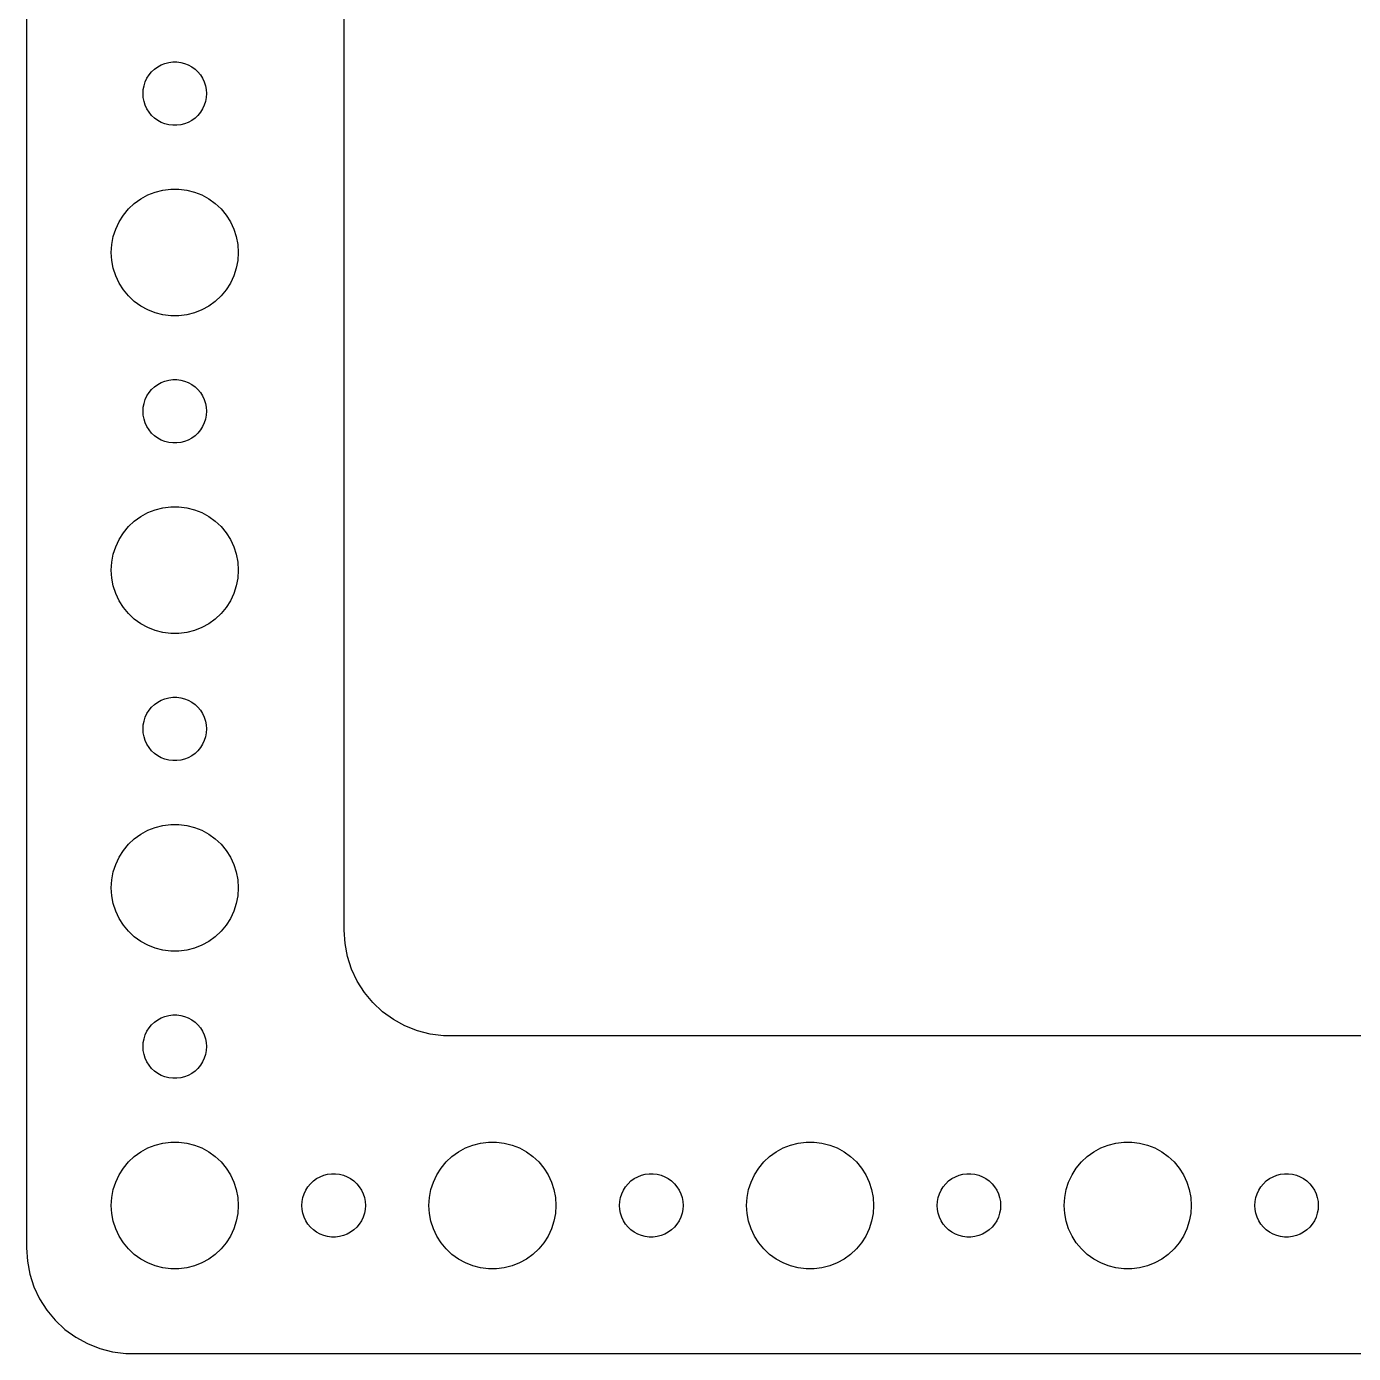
# Model space of a CAD drawing. Header units: metres. Extents: x -67 to 67, y -67 to 67.
# Drawn here: x -67 to -4.3, y -67 to -4.3 of the extents above; entities that cross this region are included whole.
import ezdxf

# ---------------------------------------------------------------- set-up
doc = ezdxf.new("R2010")
doc.units = ezdxf.units.M

msp = doc.modelspace()

# ---------------------------------------------------------------- linework, layer by layer
for p, q in [((-67, 62), (-67, -62)), ((-52, -47), (-52, 47)), ((-60.9561, -6.34422), (-60.8037, -6.23351)), ((-60.8037, -6.23351), (-60.6387, -6.14275)), ((-60.6387, -6.14275), (-60.4635, -6.07341)), ((-60.4635, -6.07341), (-60.2811, -6.02657)), ((-60.2811, -6.02657), (-60.0942, -6.00294)), ((-60.0942, -6.00294), (-59.9058, -6.00294)), ((-59.9058, -6.00294), (-59.7189, -6.02657)), ((-59.7189, -6.02657), (-59.5365, -6.07341)), ((-59.5365, -6.07341), (-59.3613, -6.14275)), ((-59.3613, -6.14275), (-59.1963, -6.23351)), ((-59.1963, -6.23351), (-59.0439, -6.34422)), ((-61.3947, -6.9478), (-61.3145, -6.77736)), ((-61.3145, -6.77736), (-61.2135, -6.61832)), ((-61.2135, -6.61832), (-61.0934, -6.47318)), ((-61.0934, -6.47318), (-60.9561, -6.34422)), ((-59.0439, -6.34422), (-58.9065, -6.47318)), ((-58.9065, -6.47318), (-58.7865, -6.61832)), ((-58.7865, -6.61832), (-58.6855, -6.77736)), ((-58.6855, -6.77736), (-58.6053, -6.9478)), ((-61.5, -7.5), (-61.4882, -7.312)), ((-61.4882, -7.68799), (-61.5, -7.5)), ((-61.4882, -7.312), (-61.4529, -7.12695)), ((-61.4529, -7.12695), (-61.3947, -6.9478)), ((-58.6053, -6.9478), (-58.5471, -7.12695)), ((-58.5471, -7.12695), (-58.5118, -7.312)), ((-58.5118, -7.312), (-58.5, -7.5)), ((-58.5, -7.5), (-58.5118, -7.68799)), ((-61.4529, -7.87303), (-61.4882, -7.68799)), ((-61.3947, -8.05219), (-61.4529, -7.87303)), ((-61.3145, -8.22263), (-61.3947, -8.05219)), ((-58.6053, -8.05219), (-58.6855, -8.22263)), ((-58.5471, -7.87303), (-58.6053, -8.05219)), ((-58.5118, -7.68799), (-58.5471, -7.87303)), ((-61.2135, -8.38167), (-61.3145, -8.22263)), ((-61.0934, -8.52681), (-61.2135, -8.38167)), ((-60.9561, -8.65576), (-61.0934, -8.52681)), ((-60.8037, -8.76648), (-60.9561, -8.65576)), ((-60.6387, -8.85724), (-60.8037, -8.76648)), ((-59.1963, -8.76648), (-59.3613, -8.85724)), ((-59.0439, -8.65576), (-59.1963, -8.76648)), ((-58.9065, -8.52681), (-59.0439, -8.65576)), ((-58.7865, -8.38167), (-58.9065, -8.52681)), ((-58.6855, -8.22263), (-58.7865, -8.38167)), ((-60.4635, -8.92657), (-60.6387, -8.85724)), ((-60.2811, -8.97342), (-60.4635, -8.92657)), ((-60.0942, -8.99704), (-60.2811, -8.97342)), ((-59.9058, -8.99704), (-60.0942, -8.99704)), ((-59.7189, -8.97342), (-59.9058, -8.99704)), ((-59.5365, -8.92657), (-59.7189, -8.97342)), ((-59.3613, -8.85724), (-59.5365, -8.92657)), ((-61.9123, -12.6884), (-61.6075, -12.467)), ((-61.6075, -12.467), (-61.2773, -12.2855)), ((-61.2773, -12.2855), (-60.927, -12.1468)), ((-60.927, -12.1468), (-60.5621, -12.0531)), ((-60.5621, -12.0531), (-60.1884, -12.0059)), ((-60.1884, -12.0059), (-59.8116, -12.0059)), ((-59.8116, -12.0059), (-59.4379, -12.0531)), ((-59.4379, -12.0531), (-59.0729, -12.1468)), ((-59.0729, -12.1468), (-58.7227, -12.2855)), ((-58.7227, -12.2855), (-58.3925, -12.467)), ((-58.3925, -12.467), (-58.0877, -12.6884)), ((-62.427, -13.2366), (-62.1869, -12.9464)), ((-62.1869, -12.9464), (-61.9123, -12.6884)), ((-58.0877, -12.6884), (-57.8131, -12.9464)), ((-57.8131, -12.9464), (-57.5729, -13.2366)), ((-62.7893, -13.8956), (-62.6289, -13.5547)), ((-62.6289, -13.5547), (-62.427, -13.2366)), ((-57.5729, -13.2366), (-57.3711, -13.5547)), ((-57.3711, -13.5547), (-57.2107, -13.8956)), ((-62.9763, -14.624), (-62.9057, -14.2539)), ((-62.9057, -14.2539), (-62.7893, -13.8956)), ((-57.2107, -13.8956), (-57.0942, -14.2539)), ((-57.0942, -14.2539), (-57.0237, -14.624)), ((-63, -15), (-62.9763, -14.624)), ((-62.9763, -15.376), (-63, -15)), ((-57.0237, -14.624), (-57, -15)), ((-57, -15), (-57.0237, -15.376)), ((-62.9057, -15.7461), (-62.9763, -15.376)), ((-57.0237, -15.376), (-57.0942, -15.7461)), ((-62.7893, -16.1044), (-62.9057, -15.7461)), ((-62.6289, -16.4453), (-62.7893, -16.1044)), ((-57.2107, -16.1044), (-57.3711, -16.4453)), ((-57.0942, -15.7461), (-57.2107, -16.1044)), ((-62.427, -16.7634), (-62.6289, -16.4453)), ((-62.1869, -17.0536), (-62.427, -16.7634)), ((-57.5729, -16.7634), (-57.8131, -17.0536)), ((-57.3711, -16.4453), (-57.5729, -16.7634)), ((-61.9123, -17.3115), (-62.1869, -17.0536)), ((-61.6075, -17.533), (-61.9123, -17.3115)), ((-61.2773, -17.7145), (-61.6075, -17.533)), ((-58.3925, -17.533), (-58.7227, -17.7145)), ((-58.0877, -17.3115), (-58.3925, -17.533)), ((-57.8131, -17.0536), (-58.0877, -17.3115)), ((-60.927, -17.8532), (-61.2773, -17.7145)), ((-60.5621, -17.9469), (-60.927, -17.8532)), ((-60.1884, -17.9941), (-60.5621, -17.9469)), ((-59.8116, -17.9941), (-60.1884, -17.9941)), ((-59.4379, -17.9469), (-59.8116, -17.9941)), ((-59.0729, -17.8532), (-59.4379, -17.9469)), ((-58.7227, -17.7145), (-59.0729, -17.8532)), ((-60.9561, -21.3442), (-60.8037, -21.2335)), ((-60.8037, -21.2335), (-60.6387, -21.1427)), ((-60.6387, -21.1427), (-60.4635, -21.0734)), ((-60.4635, -21.0734), (-60.2811, -21.0266)), ((-60.2811, -21.0266), (-60.0942, -21.003)), ((-60.0942, -21.003), (-59.9058, -21.003)), ((-59.9058, -21.003), (-59.7189, -21.0266)), ((-59.7189, -21.0266), (-59.5365, -21.0734)), ((-59.5365, -21.0734), (-59.3613, -21.1427)), ((-59.3613, -21.1427), (-59.1963, -21.2335)), ((-59.1963, -21.2335), (-59.0439, -21.3442)), ((-61.3947, -21.9478), (-61.3145, -21.7774)), ((-61.3145, -21.7774), (-61.2135, -21.6183)), ((-61.2135, -21.6183), (-61.0934, -21.4732)), ((-61.0934, -21.4732), (-60.9561, -21.3442)), ((-59.0439, -21.3442), (-58.9065, -21.4732)), ((-58.9065, -21.4732), (-58.7865, -21.6183)), ((-58.7865, -21.6183), (-58.6855, -21.7774)), ((-58.6855, -21.7774), (-58.6053, -21.9478)), ((-61.5, -22.5), (-61.4882, -22.312)), ((-61.4882, -22.688), (-61.5, -22.5)), ((-61.4882, -22.312), (-61.4529, -22.127)), ((-61.4529, -22.127), (-61.3947, -21.9478)), ((-58.6053, -21.9478), (-58.5471, -22.127)), ((-58.5471, -22.127), (-58.5118, -22.312)), ((-58.5118, -22.312), (-58.5, -22.5)), ((-58.5, -22.5), (-58.5118, -22.688)), ((-61.4529, -22.873), (-61.4882, -22.688)), ((-61.3947, -23.0522), (-61.4529, -22.873)), ((-61.3145, -23.2226), (-61.3947, -23.0522)), ((-58.6053, -23.0522), (-58.6855, -23.2226)), ((-58.5471, -22.873), (-58.6053, -23.0522)), ((-58.5118, -22.688), (-58.5471, -22.873)), ((-61.2135, -23.3817), (-61.3145, -23.2226)), ((-61.0934, -23.5268), (-61.2135, -23.3817)), ((-60.9561, -23.6558), (-61.0934, -23.5268)), ((-60.8037, -23.7665), (-60.9561, -23.6558)), ((-60.6387, -23.8572), (-60.8037, -23.7665)), ((-59.1963, -23.7665), (-59.3613, -23.8572)), ((-59.0439, -23.6558), (-59.1963, -23.7665)), ((-58.9065, -23.5268), (-59.0439, -23.6558)), ((-58.7865, -23.3817), (-58.9065, -23.5268)), ((-58.6855, -23.2226), (-58.7865, -23.3817)), ((-60.4635, -23.9266), (-60.6387, -23.8572)), ((-60.2811, -23.9734), (-60.4635, -23.9266)), ((-60.0942, -23.997), (-60.2811, -23.9734)), ((-59.9058, -23.997), (-60.0942, -23.997)), ((-59.7189, -23.9734), (-59.9058, -23.997)), ((-59.5365, -23.9266), (-59.7189, -23.9734)), ((-59.3613, -23.8572), (-59.5365, -23.9266)), ((-61.9123, -27.6884), (-61.6075, -27.467)), ((-61.6075, -27.467), (-61.2773, -27.2855)), ((-61.2773, -27.2855), (-60.927, -27.1468)), ((-60.927, -27.1468), (-60.5621, -27.0531)), ((-60.5621, -27.0531), (-60.1884, -27.0059)), ((-60.1884, -27.0059), (-59.8116, -27.0059)), ((-59.8116, -27.0059), (-59.4379, -27.0531)), ((-59.4379, -27.0531), (-59.0729, -27.1468)), ((-59.0729, -27.1468), (-58.7227, -27.2855)), ((-58.7227, -27.2855), (-58.3925, -27.467)), ((-58.3925, -27.467), (-58.0877, -27.6884)), ((-62.427, -28.2366), (-62.1869, -27.9464)), ((-62.1869, -27.9464), (-61.9123, -27.6884)), ((-58.0877, -27.6884), (-57.8131, -27.9464)), ((-57.8131, -27.9464), (-57.5729, -28.2366)), ((-62.7893, -28.8956), (-62.6289, -28.5547)), ((-62.6289, -28.5547), (-62.427, -28.2366)), ((-57.5729, -28.2366), (-57.3711, -28.5547)), ((-57.3711, -28.5547), (-57.2107, -28.8956)), ((-62.9763, -29.624), (-62.9057, -29.2539)), ((-62.9057, -29.2539), (-62.7893, -28.8956)), ((-57.2107, -28.8956), (-57.0942, -29.2539)), ((-57.0942, -29.2539), (-57.0237, -29.624)), ((-63, -30), (-62.9763, -29.624)), ((-62.9763, -30.376), (-63, -30)), ((-57.0237, -29.624), (-57, -30)), ((-57, -30), (-57.0237, -30.376)), ((-62.9057, -30.7461), (-62.9763, -30.376)), ((-57.0237, -30.376), (-57.0942, -30.7461)), ((-62.7893, -31.1044), (-62.9057, -30.7461)), ((-62.6289, -31.4453), (-62.7893, -31.1044)), ((-57.2107, -31.1044), (-57.3711, -31.4453)), ((-57.0942, -30.7461), (-57.2107, -31.1044)), ((-62.427, -31.7634), (-62.6289, -31.4453)), ((-62.1869, -32.0536), (-62.427, -31.7634)), ((-57.5729, -31.7634), (-57.8131, -32.0536)), ((-57.3711, -31.4453), (-57.5729, -31.7634)), ((-61.9123, -32.3115), (-62.1869, -32.0536)), ((-61.6075, -32.533), (-61.9123, -32.3115)), ((-61.2773, -32.7145), (-61.6075, -32.533)), ((-58.3925, -32.533), (-58.7227, -32.7145)), ((-58.0877, -32.3115), (-58.3925, -32.533)), ((-57.8131, -32.0536), (-58.0877, -32.3115)), ((-60.927, -32.8532), (-61.2773, -32.7145)), ((-60.5621, -32.9469), (-60.927, -32.8532)), ((-60.1884, -32.9941), (-60.5621, -32.9469)), ((-59.8116, -32.9941), (-60.1884, -32.9941)), ((-59.4379, -32.9469), (-59.8116, -32.9941)), ((-59.0729, -32.8532), (-59.4379, -32.9469)), ((-58.7227, -32.7145), (-59.0729, -32.8532)), ((-60.9561, -36.3442), (-60.8037, -36.2335)), ((-60.8037, -36.2335), (-60.6387, -36.1428)), ((-60.6387, -36.1428), (-60.4635, -36.0734)), ((-60.4635, -36.0734), (-60.2811, -36.0266)), ((-60.2811, -36.0266), (-60.0942, -36.003)), ((-60.0942, -36.003), (-59.9058, -36.003)), ((-59.9058, -36.003), (-59.7189, -36.0266)), ((-59.7189, -36.0266), (-59.5365, -36.0734)), ((-59.5365, -36.0734), (-59.3613, -36.1428)), ((-59.3613, -36.1428), (-59.1963, -36.2335)), ((-59.1963, -36.2335), (-59.0439, -36.3442)), ((-61.4529, -37.127), (-61.3947, -36.9478)), ((-61.3947, -36.9478), (-61.3145, -36.7774)), ((-61.3145, -36.7774), (-61.2135, -36.6183)), ((-61.2135, -36.6183), (-61.0934, -36.4732)), ((-61.0934, -36.4732), (-60.9561, -36.3442)), ((-59.0439, -36.3442), (-58.9065, -36.4732)), ((-58.9065, -36.4732), (-58.7865, -36.6183)), ((-58.7865, -36.6183), (-58.6855, -36.7774)), ((-58.6855, -36.7774), (-58.6053, -36.9478)), ((-58.6053, -36.9478), (-58.5471, -37.127)), ((-61.5, -37.5), (-61.4882, -37.312)), ((-61.4882, -37.688), (-61.5, -37.5)), ((-61.4882, -37.312), (-61.4529, -37.127)), ((-58.5471, -37.127), (-58.5118, -37.312)), ((-58.5118, -37.312), (-58.5, -37.5)), ((-58.5, -37.5), (-58.5118, -37.688)), ((-61.4529, -37.873), (-61.4882, -37.688)), ((-61.3947, -38.0522), (-61.4529, -37.873)), ((-61.3145, -38.2226), (-61.3947, -38.0522)), ((-58.6053, -38.0522), (-58.6855, -38.2226)), ((-58.5471, -37.873), (-58.6053, -38.0522)), ((-58.5118, -37.688), (-58.5471, -37.873)), ((-61.2135, -38.3817), (-61.3145, -38.2226)), ((-61.0934, -38.5268), (-61.2135, -38.3817)), ((-60.9561, -38.6558), (-61.0934, -38.5268)), ((-60.8037, -38.7665), (-60.9561, -38.6558)), ((-60.6387, -38.8572), (-60.8037, -38.7665)), ((-59.1963, -38.7665), (-59.3613, -38.8572)), ((-59.0439, -38.6558), (-59.1963, -38.7665)), ((-58.9065, -38.5268), (-59.0439, -38.6558)), ((-58.7865, -38.3817), (-58.9065, -38.5268)), ((-58.6855, -38.2226), (-58.7865, -38.3817)), ((-60.4635, -38.9266), (-60.6387, -38.8572)), ((-60.2811, -38.9734), (-60.4635, -38.9266)), ((-60.0942, -38.997), (-60.2811, -38.9734)), ((-59.9058, -38.997), (-60.0942, -38.997)), ((-59.7189, -38.9734), (-59.9058, -38.997)), ((-59.5365, -38.9266), (-59.7189, -38.9734)), ((-59.3613, -38.8572), (-59.5365, -38.9266)), ((-61.9123, -42.6885), (-61.6075, -42.467)), ((-61.6075, -42.467), (-61.2773, -42.2855)), ((-61.2773, -42.2855), (-60.927, -42.1468)), ((-60.927, -42.1468), (-60.5621, -42.0531)), ((-60.5621, -42.0531), (-60.1884, -42.0059)), ((-60.1884, -42.0059), (-59.8116, -42.0059)), ((-59.8116, -42.0059), (-59.4379, -42.0531)), ((-59.4379, -42.0531), (-59.0729, -42.1468)), ((-59.0729, -42.1468), (-58.7227, -42.2855)), ((-58.7227, -42.2855), (-58.3925, -42.467)), ((-58.3925, -42.467), (-58.0877, -42.6885)), ((-62.427, -43.2366), (-62.1869, -42.9464)), ((-62.1869, -42.9464), (-61.9123, -42.6885)), ((-58.0877, -42.6885), (-57.8131, -42.9464)), ((-57.8131, -42.9464), (-57.5729, -43.2366)), ((-62.7893, -43.8956), (-62.6289, -43.5547)), ((-62.6289, -43.5547), (-62.427, -43.2366)), ((-57.5729, -43.2366), (-57.3711, -43.5547)), ((-57.3711, -43.5547), (-57.2107, -43.8956)), ((-62.9763, -44.624), (-62.9057, -44.2539)), ((-62.9057, -44.2539), (-62.7893, -43.8956)), ((-57.2107, -43.8956), (-57.0942, -44.2539)), ((-57.0942, -44.2539), (-57.0237, -44.624)), ((-63, -45), (-62.9763, -44.624)), ((-62.9763, -45.376), (-63, -45)), ((-57.0237, -44.624), (-57, -45)), ((-57, -45), (-57.0237, -45.376)), ((-62.9057, -45.7461), (-62.9763, -45.376)), ((-57.0237, -45.376), (-57.0942, -45.7461)), ((-62.7893, -46.1044), (-62.9057, -45.7461)), ((-62.6289, -46.4453), (-62.7893, -46.1044)), ((-57.2107, -46.1044), (-57.3711, -46.4453)), ((-57.0942, -45.7461), (-57.2107, -46.1044)), ((-62.427, -46.7634), (-62.6289, -46.4453)), ((-62.1869, -47.0536), (-62.427, -46.7634)), ((-57.5729, -46.7634), (-57.8131, -47.0536)), ((-57.3711, -46.4453), (-57.5729, -46.7634)), ((-61.9123, -47.3115), (-62.1869, -47.0536)), ((-61.6075, -47.533), (-61.9123, -47.3115)), ((-61.2773, -47.7145), (-61.6075, -47.533)), ((-58.3925, -47.533), (-58.7227, -47.7145)), ((-58.0877, -47.3115), (-58.3925, -47.533)), ((-57.8131, -47.0536), (-58.0877, -47.3115)), ((-51.9606, -47.6267), (-52, -47)), ((-60.927, -47.8532), (-61.2773, -47.7145)), ((-60.5621, -47.9469), (-60.927, -47.8532)), ((-60.1884, -47.9941), (-60.5621, -47.9469)), ((-59.8116, -47.9941), (-60.1884, -47.9941)), ((-59.4379, -47.9469), (-59.8116, -47.9941)), ((-59.0729, -47.8532), (-59.4379, -47.9469)), ((-58.7227, -47.7145), (-59.0729, -47.8532)), ((-51.8429, -48.2434), (-51.9606, -47.6267)), ((-51.6489, -48.8406), (-51.8429, -48.2434)), ((-51.3815, -49.4088), (-51.6489, -48.8406)), ((-51.0451, -49.9389), (-51.3815, -49.4088)), ((-50.6448, -50.4227), (-51.0451, -49.9389)), ((-50.1871, -50.8526), (-50.6448, -50.4227)), ((-61.0934, -51.4732), (-60.9561, -51.3442)), ((-60.9561, -51.3442), (-60.8037, -51.2335)), ((-60.8037, -51.2335), (-60.6387, -51.1428)), ((-60.6387, -51.1428), (-60.4635, -51.0734)), ((-60.4635, -51.0734), (-60.2811, -51.0266)), ((-60.2811, -51.0266), (-60.0942, -51.003)), ((-60.0942, -51.003), (-59.9058, -51.003)), ((-59.9058, -51.003), (-59.7189, -51.0266)), ((-59.7189, -51.0266), (-59.5365, -51.0734)), ((-59.5365, -51.0734), (-59.3613, -51.1428)), ((-59.3613, -51.1428), (-59.1963, -51.2335)), ((-59.1963, -51.2335), (-59.0439, -51.3442)), ((-59.0439, -51.3442), (-58.9065, -51.4732)), ((-49.6791, -51.2216), (-50.1871, -50.8526)), ((-49.1289, -51.5241), (-49.6791, -51.2216)), ((-61.4529, -52.127), (-61.3947, -51.9478)), ((-61.3947, -51.9478), (-61.3145, -51.7774)), ((-61.3145, -51.7774), (-61.2135, -51.6183)), ((-61.2135, -51.6183), (-61.0934, -51.4732)), ((-58.9065, -51.4732), (-58.7865, -51.6183)), ((-58.7865, -51.6183), (-58.6855, -51.7774)), ((-58.6855, -51.7774), (-58.6053, -51.9478)), ((-58.6053, -51.9478), (-58.5471, -52.127)), ((-48.5451, -51.7553), (-49.1289, -51.5241)), ((-47.9369, -51.9114), (-48.5451, -51.7553)), ((-47.3139, -51.9901), (-47.9369, -51.9114)), ((47.3139, -51.9901), (-47.3139, -51.9901)), ((-61.5, -52.5), (-61.4882, -52.312)), ((-61.4882, -52.688), (-61.5, -52.5)), ((-61.4882, -52.312), (-61.4529, -52.127)), ((-58.5471, -52.127), (-58.5118, -52.312)), ((-58.5118, -52.312), (-58.5, -52.5)), ((-58.5, -52.5), (-58.5118, -52.688)), ((-61.4529, -52.873), (-61.4882, -52.688)), ((-61.3947, -53.0522), (-61.4529, -52.873)), ((-61.3145, -53.2226), (-61.3947, -53.0522)), ((-61.2135, -53.3817), (-61.3145, -53.2226)), ((-58.6855, -53.2226), (-58.7865, -53.3817)), ((-58.6053, -53.0522), (-58.6855, -53.2226)), ((-58.5471, -52.873), (-58.6053, -53.0522)), ((-58.5118, -52.688), (-58.5471, -52.873)), ((-61.0934, -53.5268), (-61.2135, -53.3817)), ((-60.9561, -53.6558), (-61.0934, -53.5268)), ((-60.8037, -53.7665), (-60.9561, -53.6558)), ((-60.6387, -53.8572), (-60.8037, -53.7665)), ((-60.4635, -53.9266), (-60.6387, -53.8572)), ((-59.3613, -53.8572), (-59.5365, -53.9266)), ((-59.1963, -53.7665), (-59.3613, -53.8572)), ((-59.0439, -53.6558), (-59.1963, -53.7665)), ((-58.9065, -53.5268), (-59.0439, -53.6558)), ((-58.7865, -53.3817), (-58.9065, -53.5268)), ((-60.2811, -53.9734), (-60.4635, -53.9266)), ((-60.0942, -53.997), (-60.2811, -53.9734)), ((-59.9058, -53.997), (-60.0942, -53.997)), ((-59.7189, -53.9734), (-59.9058, -53.997)), ((-59.5365, -53.9266), (-59.7189, -53.9734)), ((-60.5621, -57.0531), (-60.1884, -57.0059)), ((-60.1884, -57.0059), (-59.8116, -57.0059)), ((-59.8116, -57.0059), (-59.4379, -57.0531)), ((-45.5621, -57.0531), (-45.1884, -57.0059)), ((-45.1884, -57.0059), (-44.8116, -57.0059)), ((-44.8116, -57.0059), (-44.4379, -57.0531)), ((-30.5621, -57.0531), (-30.1884, -57.0059)), ((-30.1884, -57.0059), (-29.8116, -57.0059)), ((-29.8116, -57.0059), (-29.4379, -57.0531)), ((-15.5621, -57.0531), (-15.1884, -57.0059)), ((-15.1884, -57.0059), (-14.8116, -57.0059)), ((-14.8116, -57.0059), (-14.4379, -57.0531)), ((-61.9123, -57.6885), (-61.6075, -57.467)), ((-61.6075, -57.467), (-61.2773, -57.2855)), ((-61.2773, -57.2855), (-60.927, -57.1468)), ((-60.927, -57.1468), (-60.5621, -57.0531)), ((-59.4379, -57.0531), (-59.0729, -57.1468)), ((-59.0729, -57.1468), (-58.7227, -57.2855)), ((-58.7227, -57.2855), (-58.3925, -57.467)), ((-58.3925, -57.467), (-58.0877, -57.6885)), ((-46.9123, -57.6885), (-46.6075, -57.467)), ((-46.6075, -57.467), (-46.2773, -57.2855)), ((-46.2773, -57.2855), (-45.927, -57.1468)), ((-45.927, -57.1468), (-45.5621, -57.0531)), ((-44.4379, -57.0531), (-44.0729, -57.1468)), ((-44.0729, -57.1468), (-43.7227, -57.2855)), ((-43.7227, -57.2855), (-43.3925, -57.467)), ((-43.3925, -57.467), (-43.0877, -57.6885)), ((-31.9123, -57.6885), (-31.6075, -57.467)), ((-31.6075, -57.467), (-31.2773, -57.2855)), ((-31.2773, -57.2855), (-30.927, -57.1468)), ((-30.927, -57.1468), (-30.5621, -57.0531)), ((-29.4379, -57.0531), (-29.0729, -57.1468)), ((-29.0729, -57.1468), (-28.7227, -57.2855)), ((-28.7227, -57.2855), (-28.3925, -57.467)), ((-28.3925, -57.467), (-28.0877, -57.6885)), ((-16.9123, -57.6885), (-16.6075, -57.467)), ((-16.6075, -57.467), (-16.2773, -57.2855)), ((-16.2773, -57.2855), (-15.927, -57.1468)), ((-15.927, -57.1468), (-15.5621, -57.0531)), ((-14.4379, -57.0531), (-14.0729, -57.1468)), ((-14.0729, -57.1468), (-13.7227, -57.2855)), ((-13.7227, -57.2855), (-13.3925, -57.467)), ((-13.3925, -57.467), (-13.0877, -57.6885)), ((-62.6289, -58.5547), (-62.427, -58.2366)), ((-62.427, -58.2366), (-62.1869, -57.9464)), ((-62.1869, -57.9464), (-61.9123, -57.6885)), ((-58.0877, -57.6885), (-57.8131, -57.9464)), ((-57.8131, -57.9464), (-57.5729, -58.2366)), ((-57.5729, -58.2366), (-57.3711, -58.5547)), ((-47.6289, -58.5547), (-47.427, -58.2366)), ((-47.427, -58.2366), (-47.1869, -57.9464)), ((-47.1869, -57.9464), (-46.9123, -57.6885)), ((-43.0877, -57.6885), (-42.8131, -57.9464)), ((-42.8131, -57.9464), (-42.5729, -58.2366)), ((-42.5729, -58.2366), (-42.3711, -58.5547)), ((-32.6289, -58.5547), (-32.427, -58.2366)), ((-32.427, -58.2366), (-32.1869, -57.9464)), ((-32.1869, -57.9464), (-31.9123, -57.6885)), ((-28.0877, -57.6885), (-27.8131, -57.9464)), ((-27.8131, -57.9464), (-27.5729, -58.2366)), ((-27.5729, -58.2366), (-27.3711, -58.5547)), ((-17.6289, -58.5547), (-17.427, -58.2366)), ((-17.427, -58.2366), (-17.1869, -57.9464)), ((-17.1869, -57.9464), (-16.9123, -57.6885)), ((-13.0877, -57.6885), (-12.8131, -57.9464)), ((-12.8131, -57.9464), (-12.5729, -58.2366)), ((-12.5729, -58.2366), (-12.3711, -58.5547)), ((-62.9057, -59.2539), (-62.7893, -58.8956)), ((-62.7893, -58.8956), (-62.6289, -58.5547)), ((-57.3711, -58.5547), (-57.2107, -58.8956)), ((-57.2107, -58.8956), (-57.0942, -59.2539)), ((-53.5934, -58.9732), (-53.4561, -58.8442)), ((-53.4561, -58.8442), (-53.3037, -58.7335)), ((-53.3037, -58.7335), (-53.1387, -58.6428)), ((-53.1387, -58.6428), (-52.9635, -58.5734)), ((-52.9635, -58.5734), (-52.7811, -58.5266)), ((-52.7811, -58.5266), (-52.5942, -58.503)), ((-52.5942, -58.503), (-52.4058, -58.503)), ((-52.4058, -58.503), (-52.2189, -58.5266)), ((-52.2189, -58.5266), (-52.0365, -58.5734)), ((-52.0365, -58.5734), (-51.8613, -58.6428)), ((-51.8613, -58.6428), (-51.6963, -58.7335)), ((-51.6963, -58.7335), (-51.5439, -58.8442)), ((-51.5439, -58.8442), (-51.4065, -58.9732)), ((-47.9057, -59.2539), (-47.7893, -58.8956)), ((-47.7893, -58.8956), (-47.6289, -58.5547)), ((-42.3711, -58.5547), (-42.2107, -58.8956)), ((-42.2107, -58.8956), (-42.0942, -59.2539)), ((-38.5934, -58.9732), (-38.4561, -58.8442)), ((-38.4561, -58.8442), (-38.3037, -58.7335)), ((-38.3037, -58.7335), (-38.1387, -58.6428)), ((-38.1387, -58.6428), (-37.9635, -58.5734)), ((-37.9635, -58.5734), (-37.7811, -58.5266)), ((-37.7811, -58.5266), (-37.5942, -58.503)), ((-37.5942, -58.503), (-37.4058, -58.503)), ((-37.4058, -58.503), (-37.2189, -58.5266)), ((-37.2189, -58.5266), (-37.0365, -58.5734)), ((-37.0365, -58.5734), (-36.8613, -58.6428)), ((-36.8613, -58.6428), (-36.6963, -58.7335)), ((-36.6963, -58.7335), (-36.5439, -58.8442)), ((-36.5439, -58.8442), (-36.4065, -58.9732)), ((-32.9057, -59.2539), (-32.7893, -58.8956)), ((-32.7893, -58.8956), (-32.6289, -58.5547)), ((-27.3711, -58.5547), (-27.2107, -58.8956)), ((-27.2107, -58.8956), (-27.0942, -59.2539)), ((-23.5934, -58.9732), (-23.4561, -58.8442)), ((-23.4561, -58.8442), (-23.3037, -58.7335)), ((-23.3037, -58.7335), (-23.1387, -58.6428)), ((-23.1387, -58.6428), (-22.9635, -58.5734)), ((-22.9635, -58.5734), (-22.7811, -58.5266)), ((-22.7811, -58.5266), (-22.5942, -58.503)), ((-22.5942, -58.503), (-22.4058, -58.503)), ((-22.4058, -58.503), (-22.2189, -58.5266)), ((-22.2189, -58.5266), (-22.0365, -58.5734)), ((-22.0365, -58.5734), (-21.8613, -58.6428)), ((-21.8613, -58.6428), (-21.6963, -58.7335)), ((-21.6963, -58.7335), (-21.5439, -58.8442)), ((-21.5439, -58.8442), (-21.4065, -58.9732)), ((-17.9057, -59.2539), (-17.7893, -58.8956)), ((-17.7893, -58.8956), (-17.6289, -58.5547)), ((-12.3711, -58.5547), (-12.2107, -58.8956)), ((-12.2107, -58.8956), (-12.0942, -59.2539)), ((-8.59344, -58.9732), (-8.45613, -58.8442)), ((-8.45613, -58.8442), (-8.30373, -58.7335)), ((-8.30373, -58.7335), (-8.13866, -58.6428)), ((-8.13866, -58.6428), (-7.96352, -58.5734)), ((-7.96352, -58.5734), (-7.78107, -58.5266)), ((-7.78107, -58.5266), (-7.59418, -58.503)), ((-7.59418, -58.503), (-7.40581, -58.503)), ((-7.40581, -58.503), (-7.21892, -58.5266)), ((-7.21892, -58.5266), (-7.03647, -58.5734)), ((-7.03647, -58.5734), (-6.86133, -58.6428)), ((-6.86133, -58.6428), (-6.69626, -58.7335)), ((-6.69626, -58.7335), (-6.54385, -58.8442)), ((-6.54385, -58.8442), (-6.40654, -58.9732)), ((-62.9763, -59.624), (-62.9057, -59.2539)), ((-57.0942, -59.2539), (-57.0237, -59.624)), ((-53.9529, -59.627), (-53.8947, -59.4478)), ((-53.8947, -59.4478), (-53.8145, -59.2774)), ((-53.8145, -59.2774), (-53.7135, -59.1183)), ((-53.7135, -59.1183), (-53.5934, -58.9732)), ((-51.4065, -58.9732), (-51.2865, -59.1183)), ((-51.2865, -59.1183), (-51.1855, -59.2774)), ((-51.1855, -59.2774), (-51.1053, -59.4478)), ((-51.1053, -59.4478), (-51.0471, -59.627)), ((-47.9763, -59.624), (-47.9057, -59.2539)), ((-42.0942, -59.2539), (-42.0237, -59.624)), ((-38.9529, -59.627), (-38.8947, -59.4478)), ((-38.8947, -59.4478), (-38.8145, -59.2774)), ((-38.8145, -59.2774), (-38.7135, -59.1183)), ((-38.7135, -59.1183), (-38.5934, -58.9732)), ((-36.4065, -58.9732), (-36.2865, -59.1183)), ((-36.2865, -59.1183), (-36.1855, -59.2774)), ((-36.1855, -59.2774), (-36.1053, -59.4478)), ((-36.1053, -59.4478), (-36.0471, -59.627)), ((-32.9763, -59.624), (-32.9057, -59.2539)), ((-27.0942, -59.2539), (-27.0237, -59.624)), ((-23.9529, -59.627), (-23.8947, -59.4478)), ((-23.8947, -59.4478), (-23.8145, -59.2774)), ((-23.8145, -59.2774), (-23.7135, -59.1183)), ((-23.7135, -59.1183), (-23.5934, -58.9732)), ((-21.4065, -58.9732), (-21.2865, -59.1183)), ((-21.2865, -59.1183), (-21.1855, -59.2774)), ((-21.1855, -59.2774), (-21.1053, -59.4478)), ((-21.1053, -59.4478), (-21.0471, -59.627)), ((-17.9763, -59.624), (-17.9057, -59.2539)), ((-12.0942, -59.2539), (-12.0237, -59.624)), ((-8.95287, -59.627), (-8.89465, -59.4478)), ((-8.89465, -59.4478), (-8.81445, -59.2774)), ((-8.81445, -59.2774), (-8.71352, -59.1183)), ((-8.71352, -59.1183), (-8.59344, -58.9732)), ((-6.40654, -58.9732), (-6.28647, -59.1183)), ((-6.28647, -59.1183), (-6.18553, -59.2774)), ((-6.18553, -59.2774), (-6.10533, -59.4478)), ((-6.10533, -59.4478), (-6.04712, -59.627)), ((-63, -60), (-62.9763, -59.624)), ((-62.9763, -60.376), (-63, -60)), ((-57.0237, -59.624), (-57, -60)), ((-57, -60), (-57.0237, -60.376)), ((-54, -60), (-53.9882, -59.812)), ((-53.9882, -60.188), (-54, -60)), ((-53.9882, -59.812), (-53.9529, -59.627)), ((-51.0471, -59.627), (-51.0118, -59.812)), ((-51.0118, -59.812), (-51, -60)), ((-51, -60), (-51.0118, -60.188)), ((-48, -60), (-47.9763, -59.624)), ((-47.9763, -60.376), (-48, -60)), ((-42.0237, -59.624), (-42, -60)), ((-42, -60), (-42.0237, -60.376)), ((-39, -60), (-38.9882, -59.812)), ((-38.9882, -60.188), (-39, -60)), ((-38.9882, -59.812), (-38.9529, -59.627)), ((-36.0471, -59.627), (-36.0118, -59.812)), ((-36.0118, -59.812), (-36, -60)), ((-36, -60), (-36.0118, -60.188)), ((-33, -60), (-32.9763, -59.624)), ((-32.9763, -60.376), (-33, -60)), ((-27.0237, -59.624), (-27, -60)), ((-27, -60), (-27.0237, -60.376)), ((-24, -60), (-23.9882, -59.812)), ((-23.9882, -60.188), (-24, -60)), ((-23.9882, -59.812), (-23.9529, -59.627)), ((-21.0471, -59.627), (-21.0118, -59.812)), ((-21.0118, -59.812), (-21, -60)), ((-21, -60), (-21.0118, -60.188)), ((-18, -60), (-17.9763, -59.624)), ((-17.9763, -60.376), (-18, -60)), ((-12.0237, -59.624), (-12, -60)), ((-12, -60), (-12.0237, -60.376)), ((-9, -60), (-8.98816, -59.812)), ((-8.98816, -60.188), (-9, -60)), ((-8.98816, -59.812), (-8.95287, -59.627)), ((-6.04712, -59.627), (-6.01183, -59.812)), ((-6.01183, -59.812), (-6, -60)), ((-6, -60), (-6.01183, -60.188)), ((-62.9057, -60.7461), (-62.9763, -60.376)), ((-62.7893, -61.1044), (-62.9057, -60.7461)), ((-57.0942, -60.7461), (-57.2107, -61.1044)), ((-57.0237, -60.376), (-57.0942, -60.7461)), ((-53.9529, -60.373), (-53.9882, -60.188)), ((-53.8947, -60.5522), (-53.9529, -60.373)), ((-53.8145, -60.7226), (-53.8947, -60.5522)), ((-53.7135, -60.8817), (-53.8145, -60.7226)), ((-51.1855, -60.7226), (-51.2865, -60.8817)), ((-51.1053, -60.5522), (-51.1855, -60.7226)), ((-51.0471, -60.373), (-51.1053, -60.5522)), ((-51.0118, -60.188), (-51.0471, -60.373)), ((-47.9057, -60.7461), (-47.9763, -60.376)), ((-47.7893, -61.1044), (-47.9057, -60.7461)), ((-42.0942, -60.7461), (-42.2107, -61.1044)), ((-42.0237, -60.376), (-42.0942, -60.7461)), ((-38.9529, -60.373), (-38.9882, -60.188)), ((-38.8947, -60.5522), (-38.9529, -60.373)), ((-38.8145, -60.7226), (-38.8947, -60.5522)), ((-38.7135, -60.8817), (-38.8145, -60.7226)), ((-36.1855, -60.7226), (-36.2865, -60.8817)), ((-36.1053, -60.5522), (-36.1855, -60.7226)), ((-36.0471, -60.373), (-36.1053, -60.5522)), ((-36.0118, -60.188), (-36.0471, -60.373)), ((-32.9057, -60.7461), (-32.9763, -60.376)), ((-32.7893, -61.1044), (-32.9057, -60.7461)), ((-27.0942, -60.7461), (-27.2107, -61.1044)), ((-27.0237, -60.376), (-27.0942, -60.7461)), ((-23.9529, -60.373), (-23.9882, -60.188)), ((-23.8947, -60.5522), (-23.9529, -60.373)), ((-23.8145, -60.7226), (-23.8947, -60.5522)), ((-23.7135, -60.8817), (-23.8145, -60.7226)), ((-21.1855, -60.7226), (-21.2865, -60.8817)), ((-21.1053, -60.5522), (-21.1855, -60.7226)), ((-21.0471, -60.373), (-21.1053, -60.5522)), ((-21.0118, -60.188), (-21.0471, -60.373)), ((-17.9057, -60.7461), (-17.9763, -60.376)), ((-17.7893, -61.1044), (-17.9057, -60.7461)), ((-12.0942, -60.7461), (-12.2107, -61.1044)), ((-12.0237, -60.376), (-12.0942, -60.7461)), ((-8.95287, -60.373), (-8.98816, -60.188)), ((-8.89465, -60.5522), (-8.95287, -60.373)), ((-8.81445, -60.7226), (-8.89465, -60.5522)), ((-8.71352, -60.8817), (-8.81445, -60.7226)), ((-6.18553, -60.7226), (-6.28647, -60.8817)), ((-6.10533, -60.5522), (-6.18553, -60.7226)), ((-6.04712, -60.373), (-6.10533, -60.5522)), ((-6.01183, -60.188), (-6.04712, -60.373)), ((-62.6289, -61.4453), (-62.7893, -61.1044)), ((-57.2107, -61.1044), (-57.3711, -61.4453)), ((-53.5934, -61.0268), (-53.7135, -60.8817)), ((-53.4561, -61.1558), (-53.5934, -61.0268)), ((-53.3037, -61.2665), (-53.4561, -61.1558)), ((-53.1387, -61.3572), (-53.3037, -61.2665)), ((-52.9635, -61.4266), (-53.1387, -61.3572)), ((-51.8613, -61.3572), (-52.0365, -61.4266)), ((-51.6963, -61.2665), (-51.8613, -61.3572)), ((-51.5439, -61.1558), (-51.6963, -61.2665)), ((-51.4065, -61.0268), (-51.5439, -61.1558)), ((-51.2865, -60.8817), (-51.4065, -61.0268)), ((-47.6289, -61.4453), (-47.7893, -61.1044)), ((-42.2107, -61.1044), (-42.3711, -61.4453)), ((-38.5934, -61.0268), (-38.7135, -60.8817)), ((-38.4561, -61.1558), (-38.5934, -61.0268)), ((-38.3037, -61.2665), (-38.4561, -61.1558)), ((-38.1387, -61.3572), (-38.3037, -61.2665)), ((-37.9635, -61.4266), (-38.1387, -61.3572)), ((-36.8613, -61.3572), (-37.0365, -61.4266)), ((-36.6963, -61.2665), (-36.8613, -61.3572)), ((-36.5439, -61.1558), (-36.6963, -61.2665)), ((-36.4065, -61.0268), (-36.5439, -61.1558)), ((-36.2865, -60.8817), (-36.4065, -61.0268)), ((-32.6289, -61.4453), (-32.7893, -61.1044)), ((-27.2107, -61.1044), (-27.3711, -61.4453)), ((-23.5934, -61.0268), (-23.7135, -60.8817)), ((-23.4561, -61.1558), (-23.5934, -61.0268)), ((-23.3037, -61.2665), (-23.4561, -61.1558)), ((-23.1387, -61.3572), (-23.3037, -61.2665)), ((-22.9635, -61.4266), (-23.1387, -61.3572)), ((-21.8613, -61.3572), (-22.0365, -61.4266)), ((-21.6963, -61.2665), (-21.8613, -61.3572)), ((-21.5439, -61.1558), (-21.6963, -61.2665)), ((-21.4065, -61.0268), (-21.5439, -61.1558)), ((-21.2865, -60.8817), (-21.4065, -61.0268)), ((-17.6289, -61.4453), (-17.7893, -61.1044)), ((-12.2107, -61.1044), (-12.3711, -61.4453)), ((-8.59344, -61.0268), (-8.71352, -60.8817)), ((-8.45613, -61.1558), (-8.59344, -61.0268)), ((-8.30373, -61.2665), (-8.45613, -61.1558)), ((-8.13866, -61.3572), (-8.30373, -61.2665)), ((-7.96352, -61.4266), (-8.13866, -61.3572)), ((-6.86133, -61.3572), (-7.03647, -61.4266)), ((-6.69626, -61.2665), (-6.86133, -61.3572)), ((-6.54385, -61.1558), (-6.69626, -61.2665)), ((-6.40654, -61.0268), (-6.54385, -61.1558)), ((-6.28647, -60.8817), (-6.40654, -61.0268)), ((-67, -62), (-66.9606, -62.6267)), ((-62.427, -61.7634), (-62.6289, -61.4453)), ((-62.1869, -62.0536), (-62.427, -61.7634)), ((-57.5729, -61.7634), (-57.8131, -62.0536)), ((-57.3711, -61.4453), (-57.5729, -61.7634)), ((-52.7811, -61.4734), (-52.9635, -61.4266)), ((-52.5942, -61.497), (-52.7811, -61.4734)), ((-52.4058, -61.497), (-52.5942, -61.497)), ((-52.2189, -61.4734), (-52.4058, -61.497)), ((-52.0365, -61.4266), (-52.2189, -61.4734)), ((-47.427, -61.7634), (-47.6289, -61.4453)), ((-47.1869, -62.0536), (-47.427, -61.7634)), ((-42.5729, -61.7634), (-42.8131, -62.0536)), ((-42.3711, -61.4453), (-42.5729, -61.7634)), ((-37.7811, -61.4734), (-37.9635, -61.4266)), ((-37.5942, -61.497), (-37.7811, -61.4734)), ((-37.4058, -61.497), (-37.5942, -61.497)), ((-37.2189, -61.4734), (-37.4058, -61.497)), ((-37.0365, -61.4266), (-37.2189, -61.4734)), ((-32.427, -61.7634), (-32.6289, -61.4453)), ((-32.1869, -62.0536), (-32.427, -61.7634)), ((-27.5729, -61.7634), (-27.8131, -62.0536)), ((-27.3711, -61.4453), (-27.5729, -61.7634)), ((-22.7811, -61.4734), (-22.9635, -61.4266)), ((-22.5942, -61.497), (-22.7811, -61.4734)), ((-22.4058, -61.497), (-22.5942, -61.497)), ((-22.2189, -61.4734), (-22.4058, -61.497)), ((-22.0365, -61.4266), (-22.2189, -61.4734)), ((-17.427, -61.7634), (-17.6289, -61.4453)), ((-17.1869, -62.0536), (-17.427, -61.7634)), ((-12.5729, -61.7634), (-12.8131, -62.0536)), ((-12.3711, -61.4453), (-12.5729, -61.7634)), ((-7.78107, -61.4734), (-7.96352, -61.4266)), ((-7.59418, -61.497), (-7.78107, -61.4734)), ((-7.40581, -61.497), (-7.59418, -61.497)), ((-7.21892, -61.4734), (-7.40581, -61.497)), ((-7.03647, -61.4266), (-7.21892, -61.4734)), ((-66.9606, -62.6267), (-66.8429, -63.2434)), ((-61.9123, -62.3115), (-62.1869, -62.0536)), ((-61.6075, -62.533), (-61.9123, -62.3115)), ((-61.2773, -62.7145), (-61.6075, -62.533)), ((-58.3925, -62.533), (-58.7227, -62.7145)), ((-58.0877, -62.3115), (-58.3925, -62.533)), ((-57.8131, -62.0536), (-58.0877, -62.3115)), ((-46.9123, -62.3115), (-47.1869, -62.0536)), ((-46.6075, -62.533), (-46.9123, -62.3115)), ((-46.2773, -62.7145), (-46.6075, -62.533)), ((-43.3925, -62.533), (-43.7227, -62.7145)), ((-43.0877, -62.3115), (-43.3925, -62.533)), ((-42.8131, -62.0536), (-43.0877, -62.3115)), ((-31.9123, -62.3115), (-32.1869, -62.0536)), ((-31.6075, -62.533), (-31.9123, -62.3115)), ((-31.2773, -62.7145), (-31.6075, -62.533)), ((-28.3925, -62.533), (-28.7227, -62.7145)), ((-28.0877, -62.3115), (-28.3925, -62.533)), ((-27.8131, -62.0536), (-28.0877, -62.3115)), ((-16.9123, -62.3115), (-17.1869, -62.0536)), ((-16.6075, -62.533), (-16.9123, -62.3115)), ((-16.2773, -62.7145), (-16.6075, -62.533)), ((-13.3925, -62.533), (-13.7227, -62.7145)), ((-13.0877, -62.3115), (-13.3925, -62.533)), ((-12.8131, -62.0536), (-13.0877, -62.3115)), ((-66.8429, -63.2434), (-66.6489, -63.8406)), ((-60.927, -62.8532), (-61.2773, -62.7145)), ((-60.5621, -62.9469), (-60.927, -62.8532)), ((-60.1884, -62.9941), (-60.5621, -62.9469)), ((-59.8116, -62.9941), (-60.1884, -62.9941)), ((-59.4379, -62.9469), (-59.8116, -62.9941)), ((-59.0729, -62.8532), (-59.4379, -62.9469)), ((-58.7227, -62.7145), (-59.0729, -62.8532)), ((-45.927, -62.8532), (-46.2773, -62.7145)), ((-45.5621, -62.9469), (-45.927, -62.8532)), ((-45.1884, -62.9941), (-45.5621, -62.9469)), ((-44.8116, -62.9941), (-45.1884, -62.9941)), ((-44.4379, -62.9469), (-44.8116, -62.9941)), ((-44.0729, -62.8532), (-44.4379, -62.9469)), ((-43.7227, -62.7145), (-44.0729, -62.8532)), ((-30.927, -62.8532), (-31.2773, -62.7145)), ((-30.5621, -62.9469), (-30.927, -62.8532)), ((-30.1884, -62.9941), (-30.5621, -62.9469)), ((-29.8116, -62.9941), (-30.1884, -62.9941)), ((-29.4379, -62.9469), (-29.8116, -62.9941)), ((-29.0729, -62.8532), (-29.4379, -62.9469)), ((-28.7227, -62.7145), (-29.0729, -62.8532)), ((-15.927, -62.8532), (-16.2773, -62.7145)), ((-15.5621, -62.9469), (-15.927, -62.8532)), ((-15.1884, -62.9941), (-15.5621, -62.9469)), ((-14.8116, -62.9941), (-15.1884, -62.9941)), ((-14.4379, -62.9469), (-14.8116, -62.9941)), ((-14.0729, -62.8532), (-14.4379, -62.9469)), ((-13.7227, -62.7145), (-14.0729, -62.8532)), ((-66.6489, -63.8406), (-66.3815, -64.4088)), ((-66.3815, -64.4088), (-66.0451, -64.9389)), ((-66.0451, -64.9389), (-65.6448, -65.4227)), ((-65.6448, -65.4227), (-65.1871, -65.8526)), ((-65.1871, -65.8526), (-64.6791, -66.2216)), ((-64.6791, -66.2216), (-64.1289, -66.5241)), ((-64.1289, -66.5241), (-63.5451, -66.7553)), ((-63.5451, -66.7553), (-62.9369, -66.9114)), ((-62.9369, -66.9114), (-62.3139, -66.9901)), ((-62.3139, -66.9901), (62.3139, -66.9901))]:
    msp.add_line(p, q)

doc.saveas('drawing.dxf')
